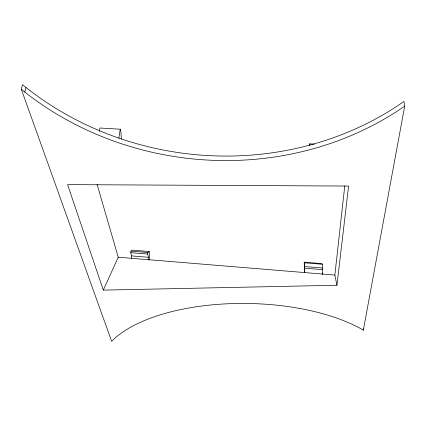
<?xml version="1.0" encoding="UTF-8"?>
<svg xmlns="http://www.w3.org/2000/svg" width="426" height="426" viewBox="0 0 426 426"><rect width="100%" height="100%" fill="white"/><g stroke="black" fill="none" stroke-linecap="round" stroke-linejoin="round"><path stroke-width="0.64" d="M309.595 145.74L309.67 143.855L314.271 144.121M322.7 274.142L322.349 264.258L322.003 263.603L304.249 262.166L304.499 272.741M304.75 272.747L304.249 262.166M149.031 260.185L149.718 253.614L149.228 251.516L132.475 250.153L130.926 251.122L130.729 252.677L131.591 255.898L131.272 258.518M148.184 259.892L148.456 257.288L147.684 254.034L147.854 252.511L149.228 251.516M336.945 285.255L348.596 186.055L67.585 184.618L103.316 290.117L336.945 285.255L334.857 275.058L344.767 185.965M118.865 138.274L120.228 129.19L99.881 128.018L99.317 131.283M363.325 330.155L404.7 106.122L403.949 101.479L396.095 106.809A298.131 269.546 7.2 0 1 26.023 87.506L22.535 84.636L21.3 89.22L111.655 341.364L114.312 338.755A147.385 65.215 1 0 1 361.37 328.978L363.325 330.155L363.202 328.845M404.7 106.122L396.803 111.442A300.133 270.015 7 0 1 24.809 92.091L26.023 87.506M103.316 290.117L118.252 257.208L97.107 184.49M130.729 252.677L147.684 254.034M304.478 262.815L322.349 264.258M130.926 251.122L147.854 252.511M304.638 266.543L322.573 268.007M304.553 268.178L322.429 269.637M131.591 255.898L148.456 257.288M118.252 257.208L334.857 275.058M21.3 89.22L24.809 92.091M120.228 129.19L120.989 132.326L121.346 138.935M322.253 273.007L322.333 274.333M309.67 143.855L309.745 145.17"/></g></svg>
